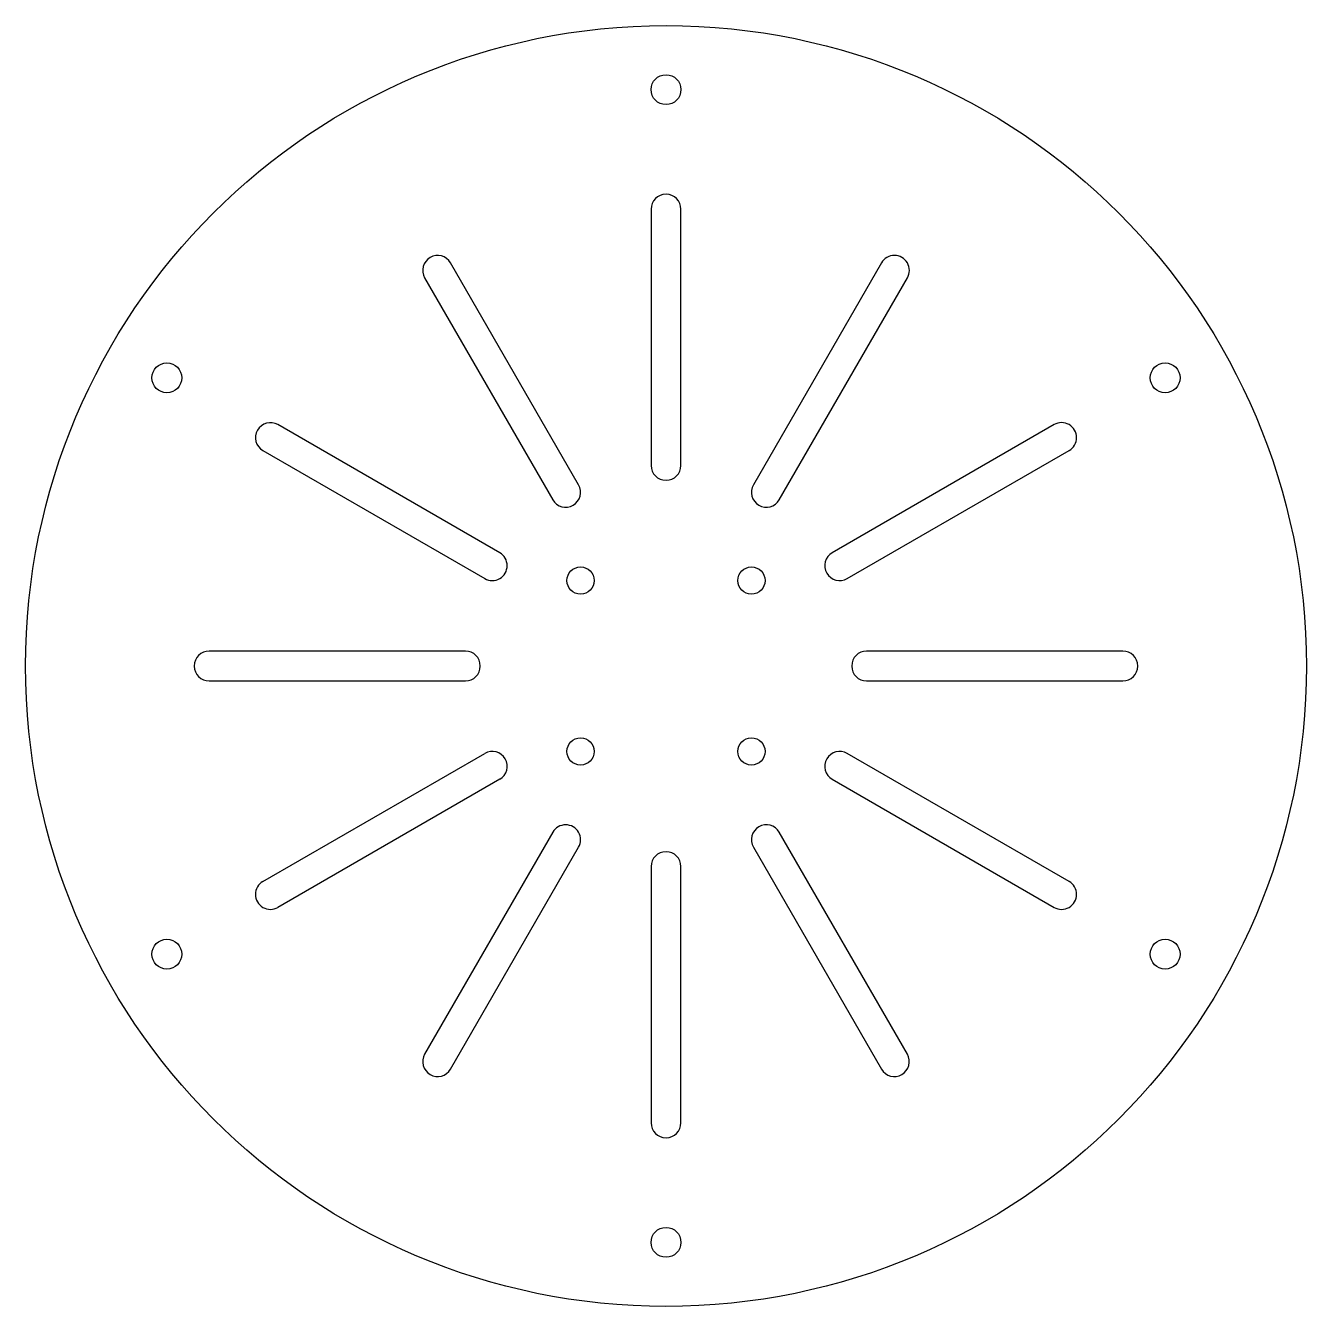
# Model space of a CAD drawing. Header units: millimetres. Extents: x -150 to 150, y -150 to 150.
import ezdxf

# ---------------------------------------------------------------- set-up
doc = ezdxf.new("R2010")
doc.units = ezdxf.units.MM
doc.layers.get('0').update_dxf_attribs({"linetype": 'CONTINUOUS'})

msp = doc.modelspace()

# ---------------------------------------------------------------- linework, layer by layer
for p, q in [((-94.41, -50.47), (-42.45, -20.47)), ((-38.95, -26.53), (-90.91, -56.53))]:
    msp.add_line(p, q)
for points in [[(3.5, 47), (3.5, 107, 1), (-3.5, 107), (-3.5, 47, 1)], [(-20.47, 42.45), (-50.47, 94.41, 1), (-56.53, 90.91), (-26.53, 38.95, 1)], [(26.53, 38.95), (56.53, 90.91, 1), (50.47, 94.41), (20.47, 42.45, 1)], [(-38.95, 26.53), (-90.91, 56.53, 1), (-94.41, 50.47), (-42.45, 20.47, 1)], [(42.45, 20.47), (94.41, 50.47, 1), (90.91, 56.53), (38.95, 26.53, 1)], [(-47, 3.5), (-107, 3.5, 1), (-107, -3.5), (-47, -3.5, 1)], [(47, -3.5), (107, -3.5, 1), (107, 3.5), (47, 3.5, 1)], [(38.95, -26.53), (90.91, -56.53, 1), (94.41, -50.47), (42.45, -20.47, 1)], [(-26.53, -38.95), (-56.53, -90.91, 1), (-50.47, -94.41), (-20.47, -42.45, 1)], [(20.47, -42.45), (50.47, -94.41, 1), (56.53, -90.91), (26.53, -38.95, 1)], [(-3.5, -47), (-3.5, -107, 1), (3.5, -107), (3.5, -47, 1)]]:
    msp.add_lwpolyline(points, format="xyb", close=True)
for centre, radius in [((0, 0), 150), ((0, 135), 3.5), ((-116.91, 67.5), 3.5), ((116.91, 67.5), 3.5), ((-20, 20), 3.2), ((20, 20), 3.2), ((-20, -20), 3.2), ((20, -20), 3.2), ((-116.91, -67.5), 3.5), ((116.91, -67.5), 3.5), ((0, -135), 3.5)]:
    msp.add_circle(centre, radius)
for centre, start, end in [((-40.7, -23.5), -60, 120), ((-92.66, -53.5), 120, 300)]:
    msp.add_arc(centre, 3.5, start, end)

doc.saveas('drawing.dxf')
